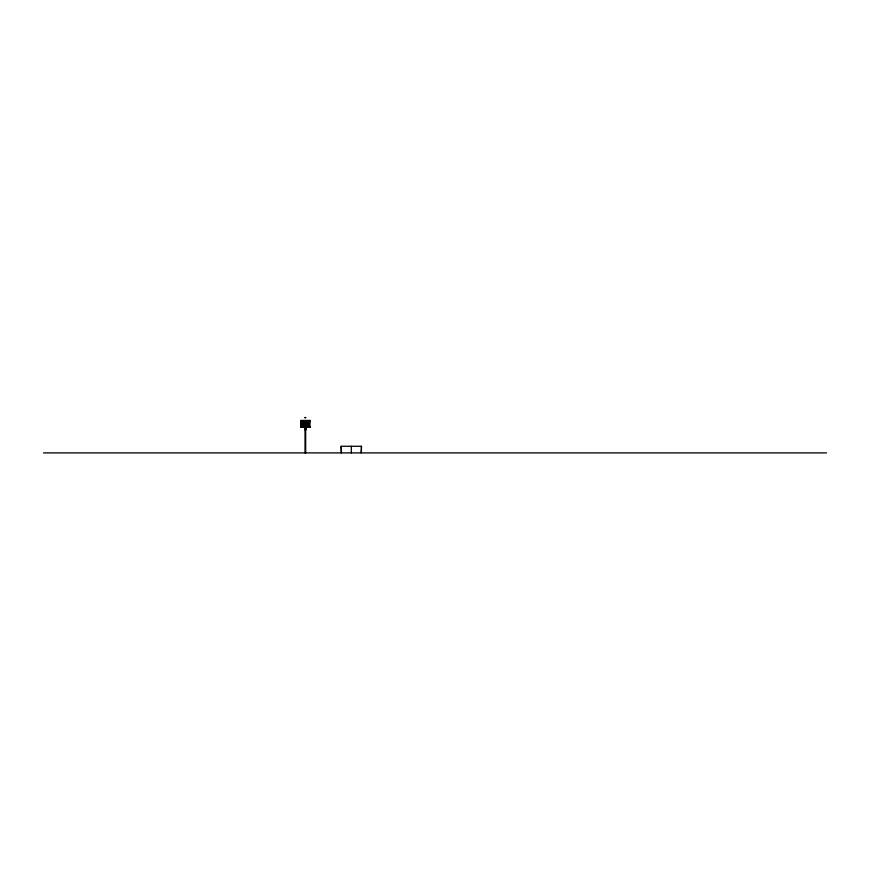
<?xml version="1.0" encoding="UTF-8"?>
<svg xmlns="http://www.w3.org/2000/svg" width="870" height="870" viewBox="0 0 870 870"><rect width="100%" height="100%" fill="white"/><g stroke="black" fill="none" stroke-linecap="round" stroke-linejoin="round"><path stroke-width="1.3" d="M341.344 451.66L341.377 452.9L341.203 446.277L361.452 446.277L361.344 451.247M361.42 447.517L361.452 446.277M361.311 451.66L361.278 452.9L361.452 447.93M304.25 427.094L306.849 427.039M304.957 417.502L305.751 417.502M304.957 417.752L305.751 417.752M300.976 420.623L301.466 427.007L300.813 426.92M309.785 420.623L309.296 427.007L309.97 426.92M300.9 421.515L309.894 421.515L309.894 420.428L300.9 420.428L300.813 427.257L309.97 427.17M301.466 422.178L309.296 422.015M301.466 422.396L309.296 422.396M301.466 425.082L309.296 424.93M301.466 425.299L309.296 425.299M301.466 425.463L309.296 425.463M302.064 425.767L308.665 425.767L308.665 421.471M301.607 426.115L309.97 426.169L309.97 427.257M300.813 426.43L301.542 426.55L300.976 426.691M309.231 426.55L309.807 426.55M300.889 426.855L301.542 426.789M309.231 426.789L309.883 426.855M304.859 429.388L305.838 429.552L304.609 429.552M43.5 452.9L826.5 452.9M341.203 446.277L341.236 447.517M341.323 451.247L341.236 447.93M351.328 446.277L351.328 452.9M309.807 420.428L309.785 427.007M308.719 427.17L306.849 427.17M308.48 424.473L308.48 427.007M308.415 421.569L308.415 425.68M307.599 421.569L307.512 425.68M306.697 421.569L306.631 425.68M306.077 429.149L306.077 429.715L304.609 429.149M305.892 429.639L305.892 428.334L304.837 428.334L304.837 429.639M305.751 421.558L305.816 425.68M305.838 426.92L304.859 426.92M305.674 426.757L305.674 452.9M305.305 427.039L305.305 428.334M305.022 426.757L305.022 452.9M304.935 421.558L304.848 425.669M304.533 425.821L304.533 427.039M304.304 425.811L304.304 427.039M303.945 421.569L304.032 425.669M304.054 425.952L304.054 427.17M303.065 421.569L303.13 425.669M302.249 421.569L302.249 425.669M301.901 425.995L301.901 421.352L308.828 421.352L308.828 425.995L301.607 425.952L301.607 427.17"/></g></svg>
